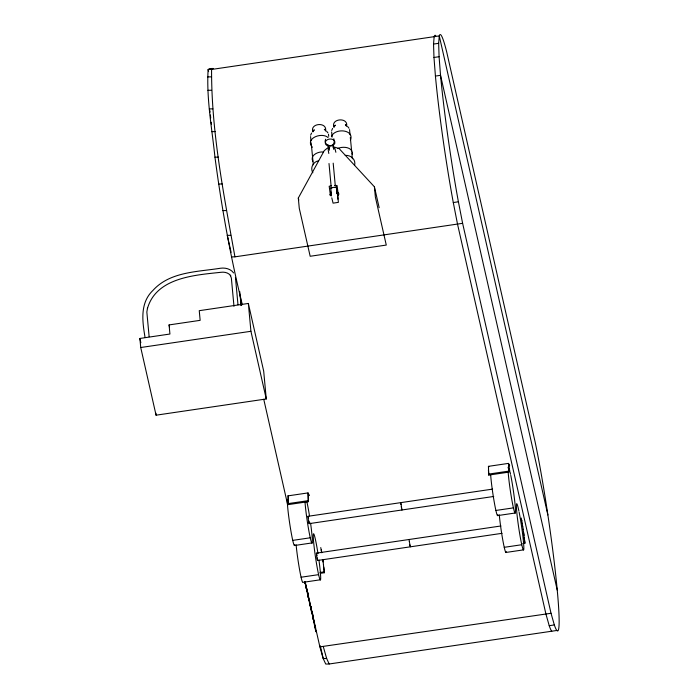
<?xml version="1.0" encoding="UTF-8"?>
<svg xmlns="http://www.w3.org/2000/svg" width="699" height="699" viewBox="0 0 699 699"><rect width="100%" height="100%" fill="white"/><g stroke="black" fill="none" stroke-linecap="round" stroke-linejoin="round"><path stroke-width="1.05" d="M306.651 588.995L306.922 591.179L305.961 586.444M352.392 154.226C353.117 146.921 342.667 146.065 337.783 148.546M354.603 165.401C356.106 159.477 350.863 154.995 345.236 155.379M242.317 304.712C230.321 256.114 221.504 206.799 214.96 157.188C211.928 128.092 206.345 98.839 208.127 69.516L209.752 68.537L213.204 68.476L211.579 69.454L208.127 69.516L208.599 71.621M554.333 624.95L551.03 613.276L462.616 223.313L234.934 256.839C223.916 194.986 211.316 132.443 211.579 69.454L439.269 35.92A112.653 7.243 81.6 0 1 446.74 52.137L535.154 442.1A112.653 7.243 81.6 0 1 556.151 579.156A112.653 7.243 81.6 0 1 554.333 624.95L549.222 625.701L545.919 614.028L457.504 224.064L453.284 202.544A112.653 7.243 81.6 0 1 435.425 76.077L433.974 57.475L433.537 44.072L434.158 36.68A112.653 7.243 81.6 0 1 435.783 35.701M462.616 223.313L458.404 201.793A112.653 7.243 81.6 0 1 440.536 75.326L439.086 56.715L438.657 43.321L439.269 35.92L547.876 514.971M492.594 489.117L308.041 516.29L308.416 520.327L309.159 523.638L493.721 496.465M309.159 523.638L308.993 521.035M500.947 525.971L316.394 553.145L316.769 557.182L317.521 560.493L502.074 533.311M317.521 560.493L317.346 557.889M401.995 509.964L402.004 509.152M337.897 199.154L337.486 194.471M306.118 588.147L305.271 583.281M308.469 493.363L307.997 492.917L287.944 495.871L288.259 504.608L308.32 501.655L308.207 494.28L308.958 495.469M307.997 492.917L308.32 501.655M509.65 465.849A26.51 1.704 81.6 0 0 509.283 464.652L508.488 463.393L488.435 466.347L488.758 475.084L508.811 472.131L508.697 464.756L509.449 465.945M508.488 463.393L508.811 472.131M310.618 135.16L311.553 133.081M331.676 130.503L332.61 128.415M312.995 131.709L314.305 129.804L313.169 130.722M334.052 127.043L335.354 125.138L334.218 126.056M331.431 136.672C334.463 127.734 354.952 129.245 350.4 140.385M333.973 146.982L338.989 148.459L374.411 186.808L375.372 197.092L386.276 245.069L310.173 256.271L299.268 208.302L298.316 198.009L324.275 150.626L327.08 148.363L329.666 147.393M329.57 147.716L328.128 149.656L328.818 153.474M318.639 160.761C313.082 161.749 309.937 167.795 312.846 172.767M433.537 44.072L438.657 43.321M433.974 57.475L439.086 56.715M435.425 76.077L440.536 75.326L557.234 590.087M331.571 185.89L329.185 186.24L330.478 195.781M334.585 185.445L337.049 185.506L338.202 193.981M330.444 188.162L332.016 187.926M335.022 187.489L336.595 187.253M330.339 194.173L329.814 194.899M336.499 193.265C338.176 191.142 339.758 194.689 338.272 194.907M338.342 195.047L337.451 194.75L336.376 186.869M453.284 202.544L458.404 201.793M248.346 303.453L199.25 310.679L200.15 320.343L169.079 324.921L169.927 334.026L139.887 338.456L140.726 347.517L156.069 415.189L266.267 398.963L263.689 371.125L248.346 303.453L250.924 331.291L266.267 398.963M140.726 347.517L250.924 331.291M288.049 503.63L308.102 500.676M488.54 474.105L508.601 471.152M292.732 540.379L310.251 537.793M495.897 510.462L513.416 507.876M294.585 545.5L312.112 542.913M497.749 515.582L515.277 512.996M320.011 572.498L324.231 571.878L324.432 572.717L320.203 573.337M522.808 543.507L524.923 543.193L523.507 532.131M301.086 577.225L318.613 574.648M504.25 547.317L521.777 544.731M320.465 579.768L302.947 582.346A23.312 1.494 81.6 0 1 299.688 570.279A23.312 1.494 81.6 0 1 296.114 544.774M506.111 552.428L523.63 549.851M305.192 582.049L319.88 646.863L551.03 613.276M319.88 646.863L323.191 658.537L325.725 664.05L329.185 663.989L556.876 630.463M323.165 151.98C318.194 151.421 309.718 155.274 312.82 161.303M207.507 76.916L210.967 76.855M207.935 90.311L211.395 90.25M212.846 108.852L209.385 108.913L210.111 112.102M211.771 131.648L215.231 131.587M214.96 157.188L218.411 157.118M218.752 184.029L222.203 183.968M222.929 210.609L226.389 210.548M230.714 235.318L227.254 235.38L231.098 252.322M231.474 256.9L234.934 256.839M329.185 663.989L326.643 658.475L323.191 658.537L320.299 645.797M400.894 502.625L401.881 509.824M308.041 516.29L308.556 518.221M316.394 553.145L317.031 555.749M488.435 466.347L488.907 466.792M287.944 495.871L288.416 496.316M288.355 497.26L288.259 504.608M333.091 147.122L334.935 148.503L335.87 152.286M328.084 137.563C321.758 131.84 304.642 138.411 312.357 147.262M346.599 125.436L345.385 124.632L346.582 126.414C348.757 116.908 330.566 118.332 333.93 127.183M325.551 130.101L324.327 129.298L325.131 130.128M336.56 190.25L337.302 193.326M233.615 272.925C230.705 268.827 225.209 267.551 220.447 268.241C197.564 271.92 169.997 271.579 153.037 290.33C139.783 302.912 142.299 321.103 145.06 337.486M347.586 126.458L348.993 128.24M326.538 131.124L327.936 132.906M410.304 546.819L409.317 541.41M323.34 646.802L326.643 658.475M524.923 543.193L524.215 537.583M315.564 629.31L313.169 617.234M332.82 145.217L333.799 149.42M328.469 145.951L329.447 150.154M374.411 186.808L379.155 207.664M298.316 198.009L298.788 200.097M263.75 399.286L287.604 504.477M169.079 324.921L169.56 327.036M139.887 338.456L140.84 342.685M337.04 190.53L336.079 187.035L330.776 187.813L331.483 195.877M306.101 588.209L305.026 582.057M308.041 596.291L308.311 597.82L307.394 592.507M409.832 544.888L409.946 545.491M308.058 594.91L308.853 600.161L308.722 598.3M304.834 582.407L305.035 583.385L304.825 581.603M521.253 518.038L521.734 520.72M320.762 547.562L321.557 552.105M331.789 197.843L333.074 203.147L338.377 202.369L337.678 194.305M308.932 599.183L310.286 606.531L310.111 604.644M307.604 592.333L307.909 594.098M308.967 599.655L310.024 605.509L309.543 601.603M521.751 520.283L522.205 523.516M321.26 549.807L321.758 552.778M310.854 608.165L311.693 612.866L311.658 611.808M306.52 589.283L307.813 595.26M312.969 616.806L314.349 624.513A27.244 1.748 81.6 0 0 315.398 629.554L316.079 631.861L316.035 630.629M307.665 592.21L307.918 593.757M315.389 626.54L315.59 627.754M312.514 613.285L312.829 615.234M311.841 611.197L313.292 619.803L311.745 610.865M522.249 523.254L522.66 526.382M311.404 608.768L311.072 606.671L311.413 609.187M310.295 604.687L311.937 613.818L311.789 612.018M306.739 588.462L307.254 591.651M401.243 506.661L401.357 507.369M312.497 613.879L312.846 616.072M522.738 526.303L523.21 529.37M306.197 585.98L306.503 587.99M305.559 583.717L305.821 585.535M523.097 529.274L524.032 535.373M322.859 559.908L323.148 561.935M322.746 559.75L323.541 564.888M310.985 607.038L311.448 610.262M308.276 594.945L308.635 597.593M330.977 192.103L331.247 194.077M323.392 564.442L324.432 572.717M323.716 567.107L324.231 571.878M333.825 138.752L334.087 141.215M334.174 142.037C333.703 148.267 322.894 145.785 325.594 139.206M409.291 541.41L409.195 539.89M400.903 503.953L400.964 504.556M349.561 129.603L350.059 134.767M350.313 137.371L351.641 151.001M351.815 152.766L352.401 158.795M331.632 131.936L332.13 137.1M328.504 134.26L328.705 136.331M325.524 131.08C327.7 121.574 309.517 122.989 312.881 131.849M310.574 136.602L310.976 140.735M311.177 142.797L313.327 164.798M333.187 163.147L335.284 185.628M327.997 144.973L328.294 148.127M329.002 163.522L331.116 186.161M240.299 295.537L241.199 305.288M239.757 291.588L241.059 305.577M235.449 277.381L237.983 304.764M233.982 306.293L231.36 278.088L230.338 275.231L230.731 275.764C228.556 272.697 224.431 271.771 220.884 272.304C194.838 275.109 156.148 277.52 147.419 308.626L147.541 307.997L146.842 312.016L149.14 336.761M155.886 413.179L156.069 415.189M488.758 475.084L488.418 469.885M551.764 631.214A112.653 7.243 81.6 0 1 549.222 625.701M308.792 494.176A26.51 1.704 81.6 0 1 309.159 495.373M310.566 523.114A23.312 1.494 81.6 0 1 310.81 540.091A23.312 1.494 81.6 0 1 305.026 502.144M306.948 502.135A23.312 1.494 81.6 0 1 309.5 515.906M294.751 544.608A23.312 1.494 81.6 0 1 289.561 522.555A23.312 1.494 81.6 0 1 288.276 500.475M318.919 559.969A23.312 1.494 81.6 0 1 318.989 576.247A23.312 1.494 81.6 0 1 313.292 537.4A23.312 1.494 81.6 0 1 317.993 553.652M519.147 512.262A23.312 1.494 81.6 0 1 523.726 549.563A23.312 1.494 81.6 0 1 517.627 519.733A23.312 1.494 81.6 0 1 518.911 511.135M506.268 551.546A23.312 1.494 81.6 0 1 503.21 542.302A23.312 1.494 81.6 0 1 499.278 514.857M510.786 475.416A23.312 1.494 81.6 0 1 515.338 507.867A23.312 1.494 81.6 0 1 512.743 504.687A23.312 1.494 81.6 0 1 508.19 472.227M508.086 467.981A23.312 1.494 81.6 0 1 509.894 471.301M510.113 472.218A23.312 1.494 81.6 0 1 510.558 474.28M497.915 514.691A23.312 1.494 81.6 0 1 494.499 503.507A23.312 1.494 81.6 0 1 490.663 474.804M211.413 124.247A33.15 2.132 81.6 0 1 211.177 122.273M210.696 117.965A33.15 2.132 81.6 0 1 210.408 115.003M325.402 141.679C324.091 146.973 332.995 147.498 334.777 143.452C336.088 138.149 327.184 137.624 325.402 141.679"/></g></svg>
